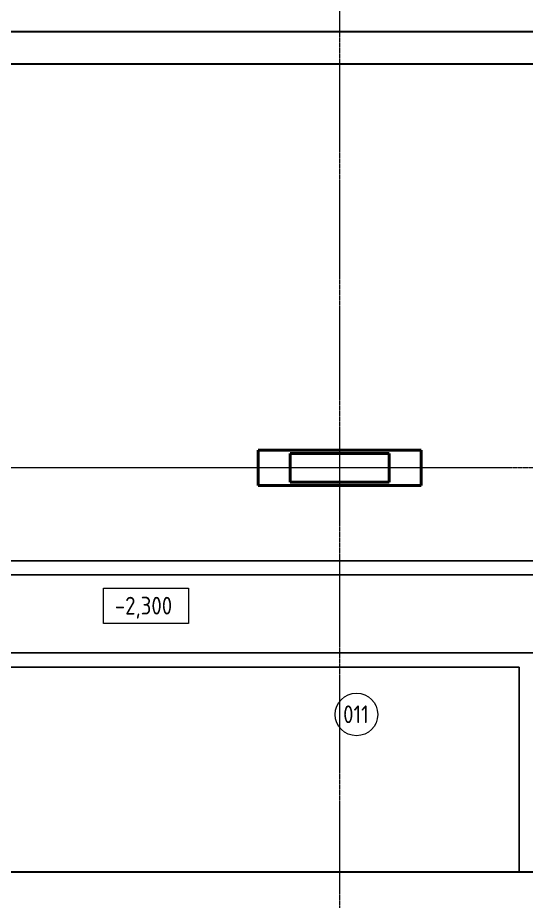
# Model space of a CAD drawing. Header units: millimetres. Extents: x -695119 to 412940, y -249585 to 622758.
# Drawn here: x -297685 to -290503, y 546611 to 559076 of the extents above; entities that cross this region are included whole.
import ezdxf

# ---------------------------------------------------------------- set-up
doc = ezdxf.new("R2010")
doc.units = ezdxf.units.MM
doc.linetypes.add('ADSK_Линия сетки', pattern=[25, 20, -2.5, 0, -2.5])
for name, color, linetype, lineweight in [('Линии', 7, 'Continuous', 9), ('Марки помещений', 8, 'Continuous', 20), ('Несущие колонны', 252, 'Continuous', 18), ('Оси', 252, 'Continuous', 9), ('Стены разрез', 7, 'Continuous', 30), ('Текстовые примечания', 7, 'Continuous', 9)]:
    doc.layers.add(name, color=color, linetype=linetype, lineweight=lineweight)
doc.layers.add('Стены', color=194, linetype='Continuous')
doc.styles.add('GOST Common_2', font='', dxfattribs={"width": 0.9, "height": 250})
doc.styles.get('GOST Common_2').set_extended_font_data('GOST type B')

# ---------------------------------------------------------------- blocks, each defined once
blk = doc.blocks.new('ADSK_КолоннаЖБ_Прямоугольная1 - 1200x1200 мм 4-3518381-План подвала смеж')
at = {"layer": 'Несущие колонны', "lineweight": 40}
for p, q in [((-1150, -250), (-1150, 250)), ((-1150, 250), (1150, 250)), ((1150, 250), (1150, -250)), ((1150, -250), (-1150, -250))]:
    blk.add_line(p, q, dxfattribs=at)
at = {"layer": 'Несущие колонны'}
for p, q in [((-1150, 250), (1150, 250)), ((-1150, -250), (-1150, 250)), ((1150, 250), (1150, -250)), ((1150, -250), (-1150, -250))]:
    blk.add_line(p, q, dxfattribs=at)
blk = doc.blocks.new('ADSK_КолоннаЖБ_Прямоугольная1 - 1200x1200 мм 3-3518232-План подвала смеж')
at = {"layer": 'Несущие колонны', "lineweight": 40}
for p, q in [((-700, 200), (700, 200)), ((-700, -200), (-700, 200)), ((700, 200), (700, -200)), ((700, -200), (-700, -200))]:
    blk.add_line(p, q, dxfattribs=at)
blk = doc.blocks.new('ADSK_Марка_Помещение_ОдноЗначение_Номер - Номер-462100-План подвала смеж')
at = {"layer": 'Марки помещений'}
blk.add_circle((0, 0), 3, dxfattribs=at)

msp = doc.modelspace()

# ---------------------------------------------------------------- linework, layer by layer
at = {"layer": 'Линии'}
for p, q in [((-296471.688, 551027.724), (-295271.688, 551027.724)), ((-296471.688, 550527.724), (-296471.688, 551027.724)), ((-295271.688, 551027.724), (-295271.688, 550527.724)), ((-295271.688, 550527.724), (-296471.688, 550527.724))]:
    msp.add_line(p, q, dxfattribs=at)
at = {"layer": 'Несущие колонны', "lineweight": 40}
for p, q in [((-292438.82, 552925.625), (-293838.82, 552925.625)), ((-293838.82, 552925.625), (-293838.82, 552525.625)), ((-292438.82, 552525.625), (-292438.82, 552925.625)), ((-293838.82, 552525.625), (-292438.82, 552525.625))]:
    msp.add_line(p, q, dxfattribs=at)
at = {"layer": 'Оси', "linetype": 'ADSK_Линия сетки'}
for p, q in [((-293138.82, 565399.361), (-293138.82, 499129.94)), ((-278255.966, 558425.625), (-349011.098, 558425.625)), ((-278255.966, 552725.625), (-349011.098, 552725.625)), ((-278255.966, 547025.625), (-349011.098, 547025.625))]:
    msp.add_line(p, q, dxfattribs=at)
at = {"layer": 'Стены'}
for p, q in [((-304698.82, 551415.626), (-289003.056, 551415.626)), ((-289203.056, 551215.626), (-304698.82, 551215.626)), ((-304698.82, 550115.626), (-290403.056, 550115.626)), ((-290603.056, 549915.626), (-304698.82, 549915.626)), ((-290603.056, 547025.625), (-290603.056, 549915.626))]:
    msp.add_line(p, q, dxfattribs=at)
at = {"layer": 'Стены разрез'}
for p, q in [((-280888.82, 558875.625), (-335388.82, 558875.625)), ((-334938.82, 558425.625), (-284138.82, 558425.625)), ((-305088.82, 547025.625), (-288488.82, 547025.625))]:
    msp.add_line(p, q, dxfattribs=at)

# ---------------------------------------------------------------- block references
at = {"layer": 'Марки помещений', "xscale": 99.99999999999993, "yscale": 99.99999999999993, "zscale": 99.99999999999993}
msp.add_blockref('ADSK_Марка_Помещение_ОдноЗначение_Номер - Номер-462100-План подвала смеж', (-292901.354, 549246.641), dxfattribs=at)
at = {"layer": 'Несущие колонны'}
msp.add_blockref('ADSK_КолоннаЖБ_Прямоугольная1 - 1200x1200 мм 4-3518381-План подвала смеж', (-293138.82, 552725.625), dxfattribs=at)
at = {"layer": 'Несущие колонны', "lineweight": 40}
msp.add_blockref('ADSK_КолоннаЖБ_Прямоугольная1 - 1200x1200 мм 3-3518232-План подвала смеж', (-293138.82, 552725.625), dxfattribs=at)

# ---------------------------------------------------------------- texts
at = {"layer": 'Марки помещений', "lineweight": 9, "insert": (-293089.912, 549374.366), "char_height": 250, "width": 468.98719, "attachment_point": 1, "style": 'GOST Common_2'}
msp.add_mtext('011', dxfattribs=at)
at = {"layer": 'Текстовые примечания', "insert": (-296314.329, 550906.297), "char_height": 250, "width": 1067.84775, "attachment_point": 1, "style": 'GOST Common_2'}
msp.add_mtext('-2,300', dxfattribs=at)

doc.saveas('drawing.dxf')
